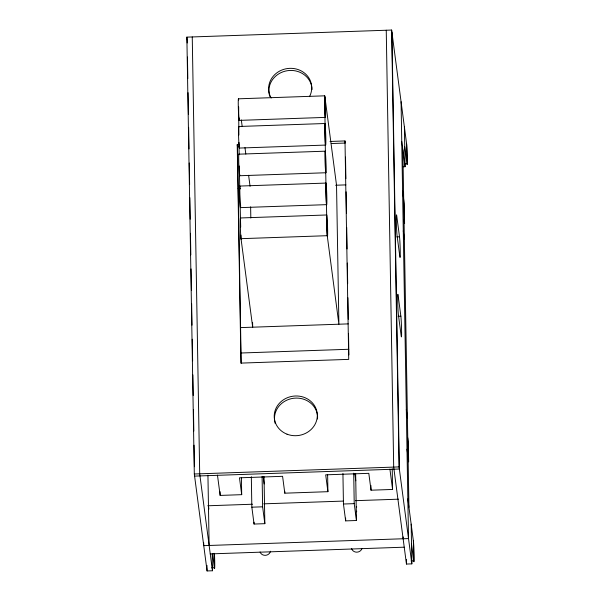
<?xml version="1.0" encoding="UTF-8"?>
<svg xmlns="http://www.w3.org/2000/svg" width="601" height="601" viewBox="0 0 601 601"><rect width="100%" height="100%" fill="white"/><g stroke="black" fill="none" stroke-linecap="round" stroke-linejoin="round"><path stroke-width="0.9" d="M212.183 554.137L212.461 570.762L207.075 570.95L194.311 473.994L186.866 37.134L391.634 30.05L406.614 143.864A10.795 0.443 88 0 1 407.343 158.01A10.795 0.443 88 0 1 406.952 163.72L404.931 163.795M238.439 98.812L324.66 95.829M239.213 120.38L325.426 117.398A10.795 0.443 88 0 0 325.269 101.644A10.795 0.443 88 0 0 324.465 100.81A10.795 0.443 88 0 0 325.396 117.39M238.672 126.495L324.893 123.513M330.002 141.46L344.997 140.942L348.723 359.375L240.948 363.102L237.222 144.676L239.1 144.608M237.222 144.676L237.5 146.779L239.378 146.719M331.219 143.534L345.274 143.053L344.997 140.942M239.438 148.056L325.659 145.074A10.795 0.443 88 0 0 325.494 129.32A10.795 0.443 88 0 0 324.698 128.486A10.795 0.443 88 0 0 325.629 145.066M238.905 154.172L325.118 151.189M403.279 166.778L405.074 166.717L404.398 127.006M239.671 175.74L325.892 172.75A10.795 0.443 88 0 0 325.727 156.996A10.795 0.443 88 0 0 324.931 156.17A10.795 0.443 88 0 0 325.855 172.75M239.686 186.062L325.907 183.08M238.131 188.616L240.002 188.549M335.591 185.243L345.898 184.883M240.453 207.63L326.674 204.648M240.475 217.96L326.689 214.978M240.926 235.089A290.606 11.967 88 0 0 241.024 238.672L327.245 235.69L338.896 324.209L336.53 185.206L324.878 96.686A290.606 11.967 88 0 0 327.245 235.69M396.81 236.869L399.507 236.771A10.795 0.443 88 0 1 400.228 250.917A10.795 0.443 88 0 1 399.845 256.635L397.066 235.554A10.795 0.443 88 0 1 396.344 221.408A10.795 0.443 88 0 1 396.728 215.699L399.507 236.771M398.162 316.299L400.859 316.201A10.795 0.443 88 0 1 401.581 330.347A10.795 0.443 88 0 1 401.198 336.064L398.425 314.984A10.795 0.443 88 0 1 397.697 300.838A10.795 0.443 88 0 1 398.08 295.129L400.859 316.201M240.498 327.613L348.272 323.886M241.016 353.005L348.79 349.271M194.311 473.994L399.079 466.909L411.843 563.866L406.456 564.054L393.693 467.097L386.248 30.238M217.464 475.09L220.146 495.419L241.7 494.668L241.407 477.795M241.7 494.668L239.476 477.81L282.583 476.315L284.806 493.181L327.913 491.686L327.628 474.813M327.913 491.686L325.697 474.828L368.804 473.333L371.027 490.198L392.581 489.447L392.228 468.818M207.743 505.779L252.503 504.231M263.749 503.841L343.404 501.084M355.476 500.671L398.486 499.183M251.842 507.184L262.614 506.816L264.838 523.674L254.058 524.049L251.842 507.184L251.323 476.706M343.449 504.014L354.222 503.646L356.446 520.504L345.665 520.879L343.449 504.014L342.931 473.535M210.245 553.904L404.233 547.188M211.65 567.862L214.347 567.765A10.795 0.443 88 0 0 214.752 565.533A10.795 0.443 88 0 0 214.452 553.799M411.031 560.958L413.721 560.868A10.795 0.443 88 0 0 414.112 555.151A10.795 0.443 88 0 0 413.383 541.013L407.839 498.86M404.736 146.862L406.952 163.72L406.614 143.864M401.746 141.423L405.074 166.717M402.587 191.073L404.255 203.716L404.593 223.572L404.037 219.357M403.263 230.784L404.375 239.213M406.314 409.499L407.425 417.928M407.763 437.783L408.319 442.005L408.657 461.861L406.99 449.21M411.505 544.003L413.721 560.868L413.383 541.013M389.906 469.126L392.581 489.447M354.83 473.693L355.769 480.792M241.324 119.96L242.18 126.413M244.968 147.621L245.817 154.074M248.611 175.282L250.069 186.348M241.024 238.672L252.683 327.192L252.6 322.527M263.223 476.863L264.162 483.963M186.866 37.134L187.234 39.929M208.457 505.757L208.9 509.13M212.476 553.566L214.347 567.765L214.099 553.326M212.461 570.762L199.697 473.806L192.252 36.946M411.167 524.147L411.843 563.866M402.85 149.859L408.943 507.289M401.07 101.712L408.515 538.571L203.747 545.655L203.694 542.846M406.374 559.433L406.456 564.054M403.091 536.881L403.128 538.759M391.912 32.161L399.357 469.02L194.589 476.105L194.559 474.227M391.634 30.05L399.079 466.909M370.945 485.51L371.027 490.198M355.642 473.4L356.446 520.504M353.704 473.167L354.222 503.646M345.515 157.116L345.883 178.677M346.108 191.802L346.469 213.363M346.709 227.426L347.077 248.987M347.318 263.05L347.671 283.672M347.911 297.735L348.279 319.296M348.52 333.36L348.888 354.921M345.62 518.107L345.665 520.879M284.776 491.302L284.806 493.181M264.034 476.57L264.838 523.674M262.096 476.338L262.614 506.816M250.632 206.849L250.82 218.043M254.028 522.201L254.058 524.049M237.5 146.779L241.189 363.335M220.079 491.671L220.146 495.419M207.938 475.158L209.133 545.468M206.977 565.406L207.075 570.95M187.144 39.245L187.204 42.994M187.444 57.057L187.812 78.618M188.053 92.682L188.421 114.243M188.646 127.367L189.014 148.928M189.255 162.991L189.615 184.552M189.841 197.676L190.209 219.237M190.449 233.301L190.817 254.862M191.058 268.925L191.426 290.486M191.651 303.61L192.012 325.171M192.252 339.234L192.62 360.795M192.861 374.859L193.214 395.481M193.454 409.544L193.822 431.105M194.063 445.168L194.431 466.729M271.186 97.986A21.583 19.841 -7.5 0 1 289.84 68.341A21.583 19.841 -7.5 0 1 309.485 96.656M269.826 96.491A21.583 19.841 -7.5 0 1 287.128 70.745A21.583 19.841 -7.5 0 1 312.009 89.564M275.22 423.525A21.583 19.841 -7.5 0 1 294.017 398.215A21.583 19.841 -7.5 0 1 317.538 418.995M241.301 239.371A10.795 0.443 88 0 1 240.37 227.494A10.795 0.443 88 0 1 240.685 218.817M240.7 227.065A290.606 11.967 88 0 1 239.341 166.004M239.153 154.637A290.606 11.967 88 0 1 238.988 142.414M238.897 135.105A290.606 11.967 88 0 1 238.68 106.828M239.814 174.643A10.795 0.443 88 0 1 238.867 165.628A10.795 0.443 88 0 1 239.078 154.75M239.544 147.538A10.795 0.443 88 0 1 238.597 136.795A10.795 0.443 88 0 1 238.89 127.344M239.393 118.059A10.795 0.443 88 0 1 238.792 117.428A10.795 0.443 88 0 1 238.244 103.372A10.795 0.443 88 0 1 238.695 99.999M240.64 205.309A10.795 0.443 88 0 1 239.979 203.934A10.795 0.443 88 0 1 239.491 189.067A10.795 0.443 88 0 1 240.107 189.022M362.012 548.42A5.394 4.958 -7.5 0 1 356.716 552.169A5.394 4.958 -7.5 0 1 351.577 548.443M356.761 511.158A5.394 4.958 -7.5 0 1 356.408 511.789M356.318 506.425A5.394 4.958 -7.5 0 1 356.693 507.034M270.495 551.245A5.394 4.958 -7.5 0 1 265.492 555.324A5.394 4.958 -7.5 0 1 260.068 551.951M287.015 434.177A21.583 19.841 -7.5 0 0 317.2 413.315A21.583 19.841 -7.5 0 0 283.079 400.041A21.583 19.841 -7.5 0 0 287.015 434.177M326.501 219.951A10.795 0.443 88 0 0 327.425 236.531A10.795 0.443 88 0 0 327.297 220.785A10.795 0.443 88 0 0 326.501 219.951M325.712 188.06A10.795 0.443 88 0 0 326.644 204.64A10.795 0.443 88 0 0 326.516 188.894A10.795 0.443 88 0 0 325.712 188.06"/></g></svg>
